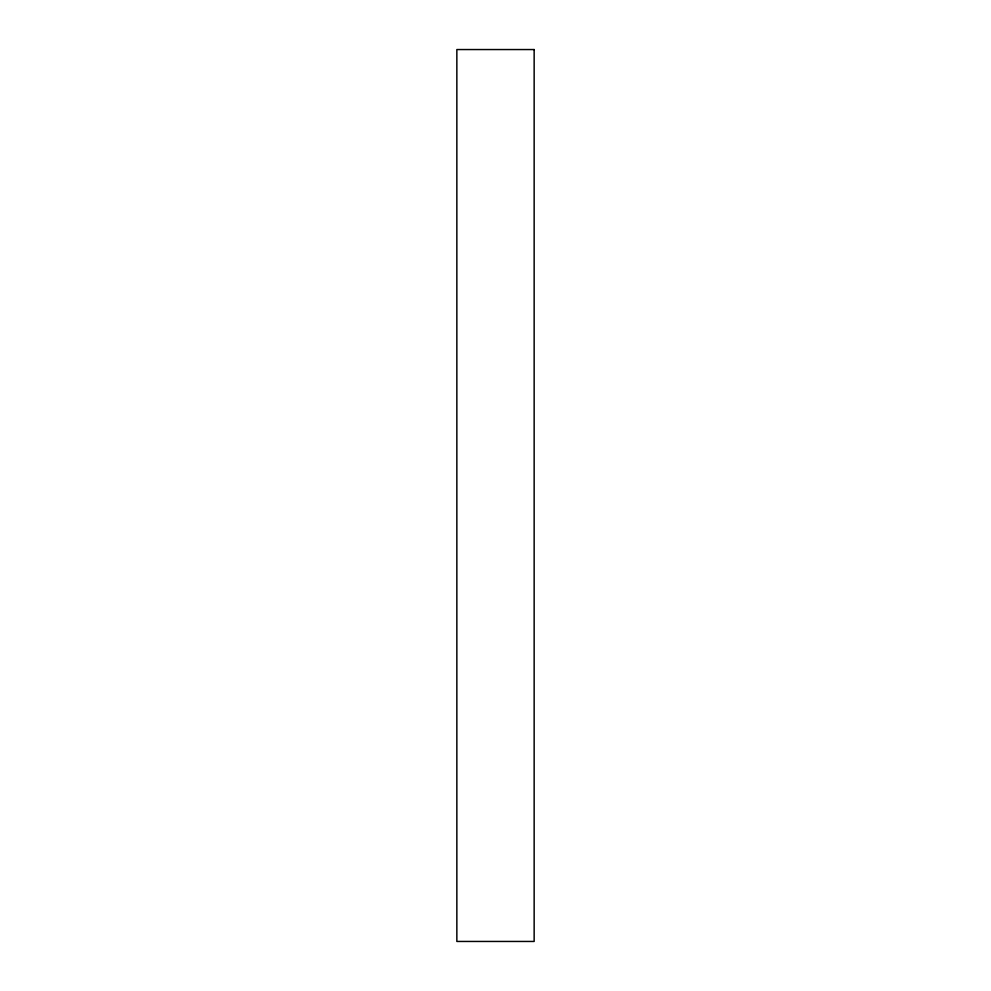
<?xml version="1.0" encoding="UTF-8"?>
<svg xmlns="http://www.w3.org/2000/svg" width="991" height="991" viewBox="0 0 991 991"><rect width="100%" height="100%" fill="white"/><g stroke="black" fill="none" stroke-linecap="round" stroke-linejoin="round"><path stroke-width="1.49" d="M534.149 49.55L456.851 49.55L456.851 941.45L534.149 941.45L534.149 49.55"/></g></svg>
